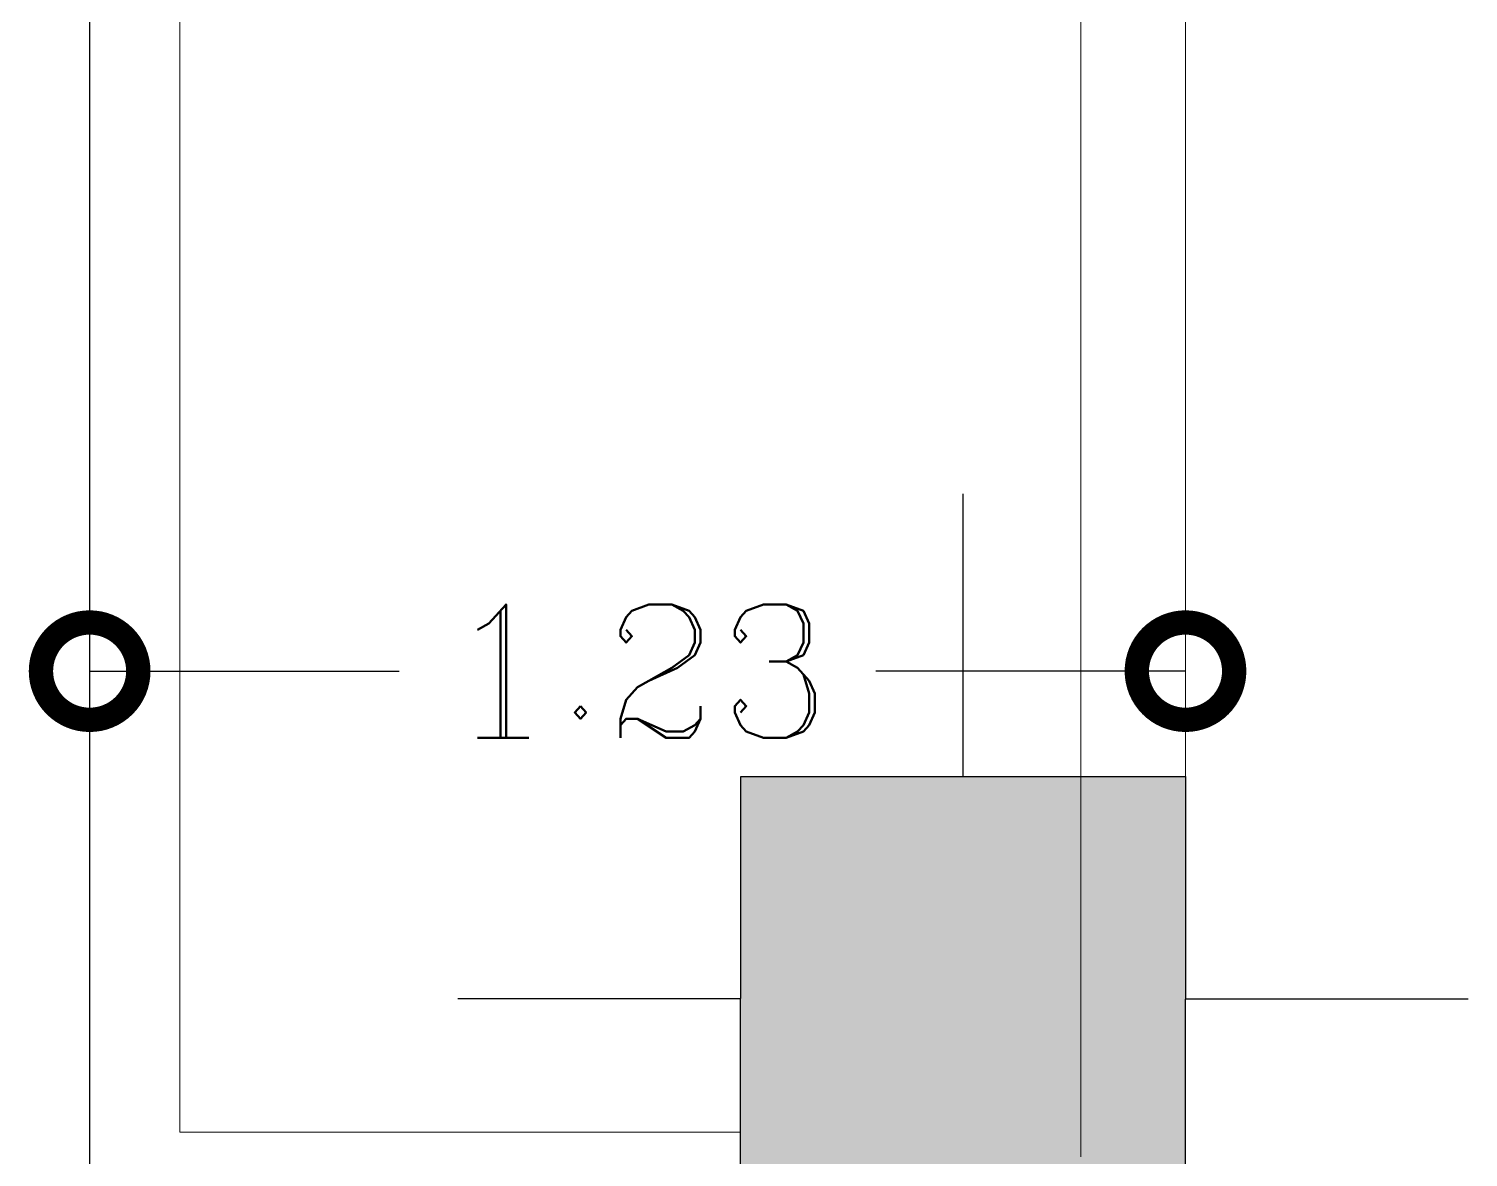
# Model space of a CAD drawing. Header units: metres. Extents: x -1655 to 449, y 40 to 361.
# Drawn here: x 209.172 to 210.791, y 57.5 to 58.769 of the extents above; entities that cross this region are included whole.
import ezdxf

# ---------------------------------------------------------------- set-up
doc = ezdxf.new("R2010")
doc.units = ezdxf.units.M
doc.header["$MEASUREMENT"] = 0
doc.layers.add('Layer5', color=31, linetype='Continuous', lineweight=9)
doc.styles.add('DIMPLAN', font='romanc.shx', dxfattribs={"height": 0.15})
doc.dimstyles.new('DIMPLAN', dxfattribs={"dimtxt": 0.009, "dimasz": 0.219, "dimexe": 0.2, "dimexo": 0.2, "dimgap": 0.05, "dimtad": 0, "dimzin": 0, "dimdsep": 46, "dimtxsty": 'DIMPLAN', "dimblk1": 'DOTSMALL', "dimblk2": 'DOTSMALL', "dimsah": 1, "dimcen": 0, "dimse1": 1, "dimse2": 1, "dimclrd": 1, "dimclre": 1, "dimclrt": 2, "dimadec": 0, "dimazin": 0, "dimtfac": 0.909091, "dimtofl": 0, "dimtmove": 1, "dimatfit": 3, "dimldrblk": 'DOTSMALL', "dimfxl": 0.2, "dimtolj": 1, "dimtzin": 0, "dimarcsym": 0})

# ---------------------------------------------------------------- blocks, each defined once
blk = doc.blocks.new('_DOTSMALL')
at = {"color": 0, "linetype": 'ByBlock', "const_width": 0.5}
blk.add_lwpolyline([(-0.0625, 0, 1), (0.0625, 0, 1)], format="xyb", close=True, dxfattribs=at)
blk = doc.blocks.new('*D78')
at = {"color": 1, "lineweight": -2, "ltscale": 0.1, "transparency": 16777216}
for p, q in [((209.2409, 58.0464), (209.5891, 58.0464)), ((210.4731, 58.0464), (210.1249, 58.0464))]:
    blk.add_line(p, q, dxfattribs=at)
at = {"layer": 'DEFPOINTS', "color": 0, "ltscale": 0.1, "transparency": 16777216}
for p in [(209.2409, 58.1464), (210.4731, 58.1464), (210.4731, 58.0464)]:
    blk.add_point(p, dxfattribs=at)
at = {"color": 1, "lineweight": -2, "ltscale": 0.1, "transparency": 16777216, "xscale": 0.2189999999999999, "yscale": 0.2189999999999999, "zscale": 0.2189999999999999, "rotation": 180}
blk.add_blockref('_DOTSMALL', (209.2409, 58.0464), dxfattribs=at)
at = {"color": 1, "lineweight": -2, "ltscale": 0.1, "transparency": 16777216, "xscale": 0.2189999999999999, "yscale": 0.2189999999999999, "zscale": 0.2189999999999999}
blk.add_blockref('_DOTSMALL', (210.4731, 58.0464), dxfattribs=at)
at = {"color": 2, "ltscale": 0.1, "transparency": 16777216, "insert": (209.857, 58.0464), "char_height": 0.15, "attachment_point": 5, "style": 'DIMPLAN'}
blk.add_mtext('\\A1;1.23', dxfattribs=at)
blk = doc.blocks.new('5050new')
h = blk.add_hatch(color=256)
h.dxf.hatch_style = 1
h.paths.add_polyline_path([(6309.3073, 1826.5446), (6308.8073, 1826.5446), (6308.8072, 1826.0446), (6309.3072, 1826.0446)])
for p, q in [((6309.0573, 1826.5446), (6309.0573, 1826.8627)), ((6308.8072, 1826.2946), (6308.4892, 1826.2947)), ((6309.3072, 1826.2946), (6309.6253, 1826.2946)), ((6309.0572, 1826.0446), (6309.0572, 1825.7266))]:
    blk.add_line(p, q)
blk.add_lwpolyline([(6308.8073, 1826.5446), (6309.3073, 1826.5446), (6309.3072, 1826.0446), (6308.8072, 1826.0446)], close=True)
blk = doc.blocks.new('axha')
blk.add_blockref('5050new', (119.3769, 22.5755))

msp = doc.modelspace()

# ---------------------------------------------------------------- linework, layer by layer
at = {"ltscale": 0.1}
msp.add_line((209.2409, 62.7288), (209.2409, 57.428), dxfattribs=at)
at = {"layer": 'Layer5'}
for p, q in [((209.3425, 62.6343), (209.3425, 57.528)), ((210.3555, 62.4288), (210.3555, 57.5003)), ((210.4731, 62.4288), (210.4731, 57.928)), ((209.3425, 57.528), (209.9729, 57.528))]:
    msp.add_line(p, q, dxfattribs=at)

# ---------------------------------------------------------------- block references
msp.add_blockref('axha', (-6218.2112, -1791.1922))

# ---------------------------------------------------------------- dimensions: what is measured, and where the dimension line sits
at = {"ltscale": 0.1}
dim = msp.add_aligned_dim(p1=(209.2409, 58.1464), p2=(210.4731, 58.1464), distance=-0.1, dimstyle='DIMPLAN', override={"dimfxl": 0.1, "dimfxlon": 1, "dimarcsym": 1}, dxfattribs=at)
dim.commit()
dim.dimension.update_dxf_attribs({"geometry": '*D78', "text_midpoint": (209.857, 58.0464)})

doc.saveas('drawing.dxf')
